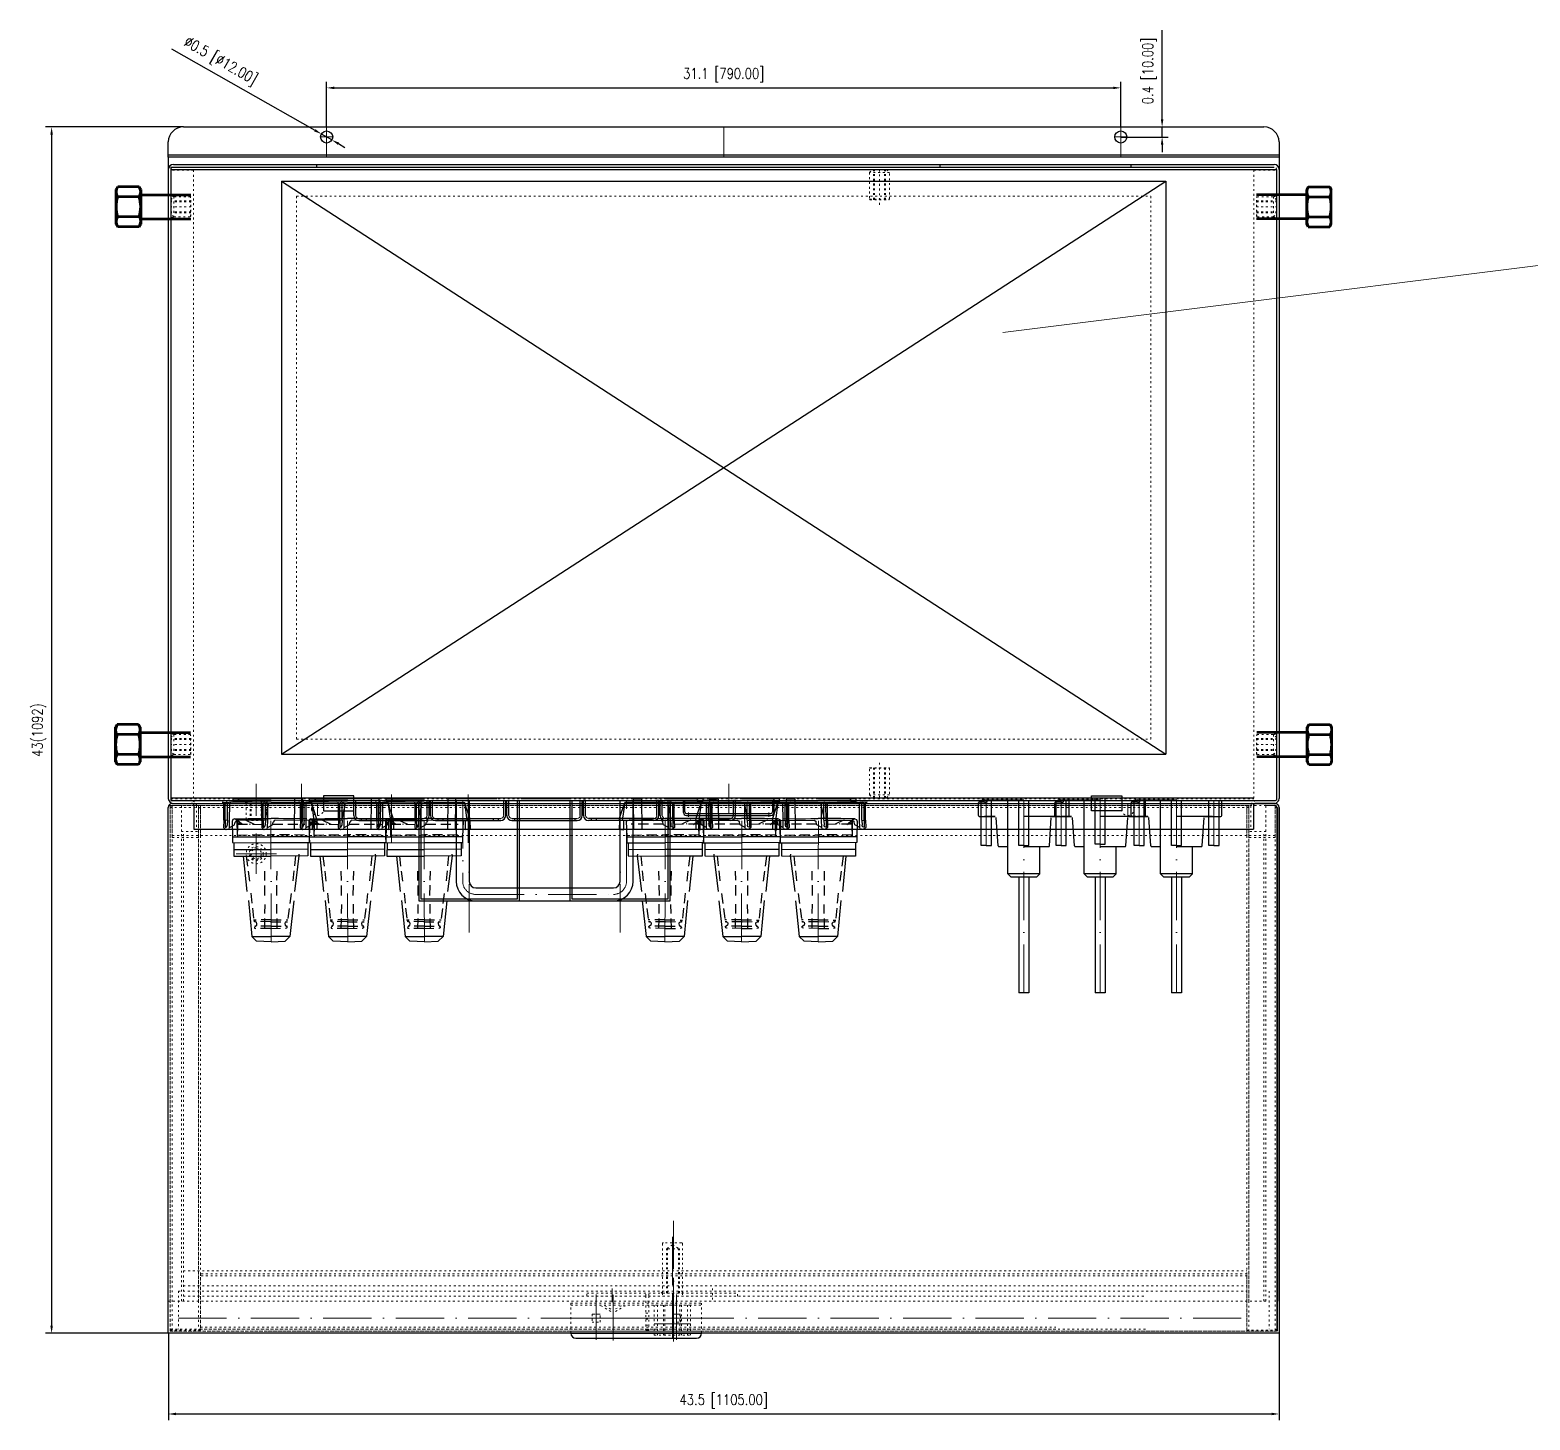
# Model space of a CAD drawing. Header units: millimetres. Extents: x 13152 to 36426, y -6229 to 3790.
# Drawn here: x 30302 to 31795, y -498 to 885 of the extents above; entities that cross this region are included whole.
import ezdxf

# ---------------------------------------------------------------- set-up
doc = ezdxf.new("R2010")
doc.units = ezdxf.units.MM
doc.header["$LTSCALE"] = 4
for name, pattern in [('ACAD_ISO03W100', [1.18, 0.47, -0.71]), ('ACAD_ISO10W100', [18, 12, -3, 0, -3]), ('DASHED', [0.75, 0.5, -0.25])]:
    doc.linetypes.add(name, pattern=pattern)
doc.layers.add('4虚线层', color=6, linetype='DASHED')
for name, color, linetype, lineweight in [('标注、文本', 3, 'Continuous', 25), ('粗实线', 4, 'Continuous', 53), ('铁心', 3, 'Continuous', 0)]:
    doc.layers.add(name, color=color, linetype=linetype, lineweight=lineweight)
doc.styles.add('TH_GBDIM', font='romans.shx', dxfattribs={"width": 0.8, "bigfont": 'gbcbig.shx'})
doc.dimstyles.new('TH_GBDIM1', dxfattribs={"dimscale": 3, "dimtxt": 3.5, "dimasz": 2.5, "dimexe": 2, "dimexo": 0, "dimgap": 1.5, "dimtad": 1, "dimdec": 1, "dimlfac": 0.03937, "dimzin": 0, "dimdsep": 46, "dimtxsty": 'TH_GBDIM', "dimcen": 2.5, "dimclrd": 3, "dimclre": 256, "dimclrt": 2, "dimadec": 0, "dimazin": 0, "dimtfac": 0.714286, "dimtdec": 1, "dimtmove": 0, "dimatfit": 3, "dimfxl": 0, "dimtzin": 0, "dimlwd": -1, "dimlwe": -1, "dimarcsym": 0})

# ---------------------------------------------------------------- blocks, each defined once
blk = doc.blocks.new('25589905')
at = {"layer": '标注、文本'}
for p, q in [((20426.3, -3664.8), (20426.3, -3679.8)), ((20456.3, -3664.8), (20426.3, -3664.8)), ((20456.3, -3679.8), (20456.3, -3664.8)), ((21190.3, -3679.8), (21190.3, -3664.8)), ((21190.3, -3664.8), (21220.3, -3664.8)), ((21220.3, -3664.8), (21220.3, -3679.8)), ((20271.8, -4199.3), (20271.8, -3676.3)), ((20271.8, -4167.3), (20271.8, -3676.3)), ((20275.8, -3672.3), (21363.8, -3672.3)), ((20275.8, -3672.3), (20284.8, -3672.3)), ((20301.8, -3676.3), (20303.8, -3676.3)), ((20426.3, -3679.8), (20456.3, -3679.8)), ((21220.3, -3679.8), (21190.3, -3679.8)), ((21346.8, -3676.3), (21344.8, -3676.3)), ((21372.8, -3672.3), (21363.8, -3672.3)), ((21372.8, -3674.3), (21363.8, -3674.3)), ((21374.8, -3676.3), (21372.8, -3676.3)), ((21374.8, -3676.3), (21374.8, -4197.3)), ((21374.8, -3704.3), (21374.8, -3676.3)), ((21374.8, -4196.3), (21374.8, -3676.3)), ((21374.8, -4167.3), (21374.8, -3676.3)), ((21376.8, -3676.3), (21376.8, -4199.3)), ((21376.8, -4167.3), (21376.8, -3676.3)), ((21376.8, -4199.3), (20271.8, -4199.3)), ((20672.3, -4199.3), (20802.3, -4199.3)), ((20677.3, -4204.3), (20797.3, -4204.3)), ((20746.8, -4196.3), (20749.8, -4196.3)), ((21374.3, -4197.3), (21374.3, -4195.3))]:
    blk.add_line(p, q, dxfattribs=at)
at = {"layer": '标注、文本', "color": 2, "linetype": 'ACAD_ISO03W100', "lineweight": 18}
for p, q in [((20273.8, -4197.3), (20273.8, -3674.3)), ((20273.8, -3674.3), (21346.8, -3674.3)), ((20273.8, -3704.3), (20273.8, -3674.3)), ((21363.8, -3674.3), (20273.8, -3674.3)), ((21346.8, -3676.3), (20273.8, -3676.3)), ((20273.8, -4196.3), (20273.8, -3676.3)), ((20273.8, -3676.3), (20275.8, -3676.3)), ((20273.8, -4167.3), (20273.8, -3676.3)), ((20275.8, -3704.3), (20275.8, -3674.3)), ((20275.8, -3674.3), (20284.8, -3674.3)), ((20275.8, -4196.3), (20275.8, -3676.3)), ((20275.8, -3706.3), (20275.8, -3676.3)), ((20284.8, -3700.3), (20284.8, -3672.3)), ((20284.8, -4167.3), (20284.8, -3676.3)), ((20301.8, -3704.3), (20301.8, -3674.3)), ((20301.8, -3676.3), (20301.8, -4196.3)), ((20301.8, -3706.3), (20301.8, -3676.3)), ((20303.8, -3704.3), (20303.8, -3674.3)), ((20303.8, -3676.3), (20303.8, -4196.3)), ((20414.3, -3678.3), (20414.3, -3672.3)), ((20426.3, -3678.3), (20426.3, -3672.3)), ((21220.3, -3678.3), (21220.3, -3672.3)), ((21232.3, -3678.3), (21232.3, -3672.3)), ((21344.8, -3704.3), (21344.8, -3674.3)), ((21344.8, -3676.3), (21344.8, -4196.3)), ((21346.8, -3704.3), (21346.8, -3674.3)), ((21346.8, -3676.3), (21346.8, -4196.3)), ((21346.8, -3706.3), (21346.8, -3676.3)), ((21363.8, -4167.3), (21363.8, -3672.3)), ((21363.8, -3700.3), (21363.8, -3672.3)), ((21372.8, -3704.3), (21372.8, -3674.3)), ((21372.8, -4196.3), (21372.8, -3676.3)), ((21372.8, -3706.3), (21372.8, -3676.3)), ((20284.8, -3700.3), (20301.8, -3700.3)), ((20286.8, -4167.3), (20286.8, -3700.3)), ((20301.8, -4167.3), (20301.8, -3700.3)), ((21346.8, -4167.3), (21346.8, -3700.3)), ((21363.8, -3700.3), (21346.8, -3700.3)), ((21361.8, -4167.3), (21361.8, -3700.3)), ((21372.8, -3704.3), (20273.8, -3704.3)), ((20275.8, -3706.3), (20301.8, -3706.3)), ((21372.8, -3706.3), (21346.8, -3706.3)), ((20763.3, -4110.3), (20763.3, -4159.3)), ((20782.3, -4109.3), (20764.3, -4109.3)), ((20773.3, -4111.3), (20767.3, -4115.3)), ((20767.3, -4159.3), (20767.3, -4115.3)), ((20780.3, -4115.3), (20767.3, -4115.3)), ((20768.3, -4159.3), (20768.3, -4114.6)), ((20773.3, -4111.3), (20780.3, -4115.3)), ((20779.3, -4159.3), (20779.3, -4114.7)), ((20780.3, -4159.3), (20780.3, -4115.3)), ((20783.3, -4159.3), (20783.3, -4110.3)), ((20286.8, -4137.3), (21344.8, -4137.3)), ((21344.8, -4140.3), (20303.8, -4140.3)), ((20303.8, -4140.3), (20303.8, -4195.3)), ((21344.8, -4142.3), (20303.8, -4142.3)), ((21344.8, -4195.3), (21344.8, -4140.3)), ((20281.8, -4157.3), (21344.8, -4157.3)), ((20281.8, -4157.3), (20281.8, -4195.3)), ((20286.8, -4152.3), (21344.8, -4152.3)), ((20286.8, -4162.3), (21244.8, -4162.3)), ((20688.2, -4159.3), (20838.2, -4159.3)), ((20688.2, -4162.3), (20688.2, -4159.3)), ((20688.2, -4162.3), (20838.2, -4162.3)), ((20746.8, -4162.3), (20746.8, -4159.3)), ((20746.8, -4162.3), (20746.8, -4196.3)), ((20749.8, -4162.3), (20749.8, -4159.3)), ((20749.8, -4162.3), (20749.8, -4196.3)), ((20762.2, -4159.3), (20763.3, -4158)), ((20763.3, -4159.3), (20783.3, -4159.3)), ((20763.3, -4159.3), (20763.3, -4162.3)), ((20783.3, -4158.3), (20784.1, -4159.3)), ((20783.3, -4159.3), (20783.3, -4162.3)), ((20813.3, -4154.7), (20813.3, -4165.7)), ((20838.2, -4162.3), (20838.2, -4159.3)), ((21366.8, -4157.3), (21366.8, -4195.3)), ((20271.8, -4167.3), (21363.8, -4167.3)), ((20672.3, -4169.3), (20802.3, -4169.3)), ((20672.3, -4199.3), (20672.3, -4169.3)), ((20672.3, -4171.3), (20802.3, -4171.3)), ((20702.2, -4171.9), (20714.3, -4178.9)), ((20706.2, -4171.9), (20714.3, -4176.6)), ((20714.3, -4169.9), (20714.3, -4178.9)), ((20722.5, -4171.9), (20714.3, -4176.6)), ((20726.5, -4171.9), (20714.3, -4178.9)), ((20791.3, -4171.3), (20755.3, -4171.3)), ((20755.3, -4171.3), (20755.3, -4201.3)), ((20758.3, -4171.3), (20758.3, -4201.3)), ((20764.3, -4201.3), (20764.3, -4171.3)), ((20765.8, -4201.3), (20765.8, -4171.3)), ((20780.8, -4201.3), (20780.8, -4171.3)), ((20782.3, -4201.3), (20782.3, -4171.3)), ((20788.3, -4201.3), (20788.3, -4171.3)), ((20791.3, -4201.3), (20791.3, -4171.3)), ((20791.3, -4201.3), (20791.3, -4171.3)), ((20802.3, -4199.3), (20802.3, -4169.3)), ((20693.3, -4180.3), (20693.3, -4188.3)), ((20693.3, -4180.3), (20701.3, -4180.3)), ((20693.3, -4180.3), (20693.3, -4188.3)), ((20701.3, -4180.3), (20693.3, -4180.3)), ((20693.3, -4188.3), (20701.3, -4188.3)), ((20693.3, -4188.3), (20701.3, -4188.3)), ((20697.3, -4189.1), (20697.3, -4179.5)), ((20701.3, -4188.3), (20701.3, -4180.3)), ((20701.3, -4188.3), (20701.3, -4180.3)), ((20746.8, -4179.3), (20749.8, -4179.3)), ((20746.8, -4185.3), (20749.8, -4185.3)), ((20746.8, -4191.3), (20749.8, -4191.3)), ((20773.3, -4180.3), (20773.3, -4188.3)), ((20773.3, -4180.3), (20781.3, -4180.3)), ((20773.3, -4180.3), (20773.3, -4188.3)), ((20781.3, -4180.3), (20773.3, -4180.3)), ((20773.3, -4188.3), (20781.3, -4188.3)), ((20773.3, -4188.3), (20781.3, -4188.3)), ((20777.3, -4189.1), (20777.3, -4179.5)), ((20781.3, -4188.3), (20781.3, -4180.3)), ((20781.3, -4188.3), (20781.3, -4180.3)), ((20303.8, -4196.3), (20273.8, -4196.3)), ((21374.3, -4197.3), (20273.8, -4197.3)), ((20274.3, -4195.3), (21244.8, -4195.3)), ((20274.3, -4197.3), (20274.3, -4195.3)), ((20274.3, -4197.3), (21374.3, -4197.3)), ((20303.8, -4193.3), (21154.8, -4193.3)), ((20303.8, -4195.3), (21154.8, -4195.3)), ((20371.3, -4197.3), (21374.3, -4197.3)), ((20672.3, -4197.3), (20802.3, -4197.3)), ((20755.3, -4201.3), (20791.3, -4201.3)), ((21344.8, -4196.3), (21374.8, -4196.3))]:
    blk.add_line(p, q, dxfattribs=at)
at = {"layer": '标注、文本', "color": 1, "linetype": 'ACAD_ISO10W100', "lineweight": 18}
for p, q in [((20420.3, -3672.3), (20420.3, -3684.3)), ((21226.3, -3672.3), (21226.3, -3684.3)), ((20359.3, -3742.3), (20359.3, -3702.3)), ((20339.3, -3722.3), (20379.3, -3722.3)), ((20774.3, -4087.5), (20774.3, -4207.9)), ((20773.3, -4103.3), (20773.3, -4174)), ((20774.3, -4144.3), (20774.3, -4207.2)), ((20697.3, -4160.6), (20697.3, -4205.8)), ((20713.3, -4154.7), (20713.3, -4168.3)), ((20714.3, -4161.2), (20714.3, -4206.4)), ((20773.3, -4204.9), (20773.3, -4159.4)), ((20777.3, -4160.6), (20777.3, -4205.8)), ((20281.8, -4184.3), (21346.8, -4184.3)), ((20672.3, -4184.3), (20802.3, -4184.3)), ((20755.3, -4189.8), (20791.3, -4189.8))]:
    blk.add_line(p, q, dxfattribs=at)
at = {"layer": '标注、文本', "color": 2, "linetype": 'ACAD_ISO03W100', "lineweight": 18}
for radius in [10, 7, 5]:
    blk.add_circle((20359.3, -3722.3), radius, dxfattribs=at)
at = {"layer": '标注、文本'}
for centre, radius, start, end in [((20275.8, -3676.3), 4, 90, 180), ((21372.8, -3676.3), 4, 0, 90), ((21372.8, -3676.3), 2, 0, 90), ((20677.3, -4199.3), 5, 180, 270), ((20797.3, -4199.3), 5, 270, 0)]:
    blk.add_arc(centre, radius, start, end, dxfattribs=at)
at = {"layer": '标注、文本', "color": 2, "linetype": 'ACAD_ISO03W100', "lineweight": 18}
for centre, radius, start, end in [((20275.8, -3676.3), 2, 90, 180), ((20420.3, -3678.3), 6, 180, 0), ((21226.3, -3678.3), 6, 180, 0), ((20359.3, -3722.3), 6, 90, 0), ((20764.3, -4110.3), 1, 90, 180), ((20782.3, -4110.3), 1, 0, 90)]:
    blk.add_arc(centre, radius, start, end, dxfattribs=at)
blk = doc.blocks.new('5354650')
at = {"layer": '4虚线层', "ltscale": 5}
h = blk.add_hatch(color=256, dxfattribs=at)
h.dxf.hatch_style = 2
h.paths.add_polyline_path([(26822.8, -1880.6), (26822.8, -1911.9), (26826.3, -1912.7)])
h = blk.add_hatch(color=256, dxfattribs=at)
h.dxf.hatch_style = 2
h.paths.add_polyline_path([(26822.8, -1880.6), (26826.2, -1881.4), (26826.3, -1912.7)])
at = {"layer": '标注、文本'}
h = blk.add_hatch(color=256, dxfattribs=at)
h.dxf.hatch_style = 2
h.paths.add_polyline_path([(26822.8, -1911.9), (26826.3, -1912.7), (26825.7, -1918.4)])
at = {"layer": '4虚线层', "ltscale": 5}
for points in [[(26847.9, -1879.1), (26848, -1847.1)], [(26842.5, -1858.2), (26842.4, -1880.7)], [(26916.9, -1860.8), (26945.2, -1864.4)], [(26945.1, -1865.1), (26945.4, -1866.7), (26946.8, -1867), (26948.4, -1866.6), (26949.4, -1865.4)], [(26950.2, -1864.8), (26949.5, -1864.7), (26949.4, -1865.4)], [(26951.6, -1881.2), (26951.4, -1865.9), (26950.9, -1865), (26950.2, -1864.8)], [(26918.7, -1875.1), (26894.8, -1874.6)], [(26951.6, -1874.6), (26927.5, -1874.9)], [(26846.3, -1914.4), (26844, -1914.6), (26847.8, -1914), (26848.2, -1890.1)], [(26918.9, -1886.8), (26894.8, -1887)], [(26951.7, -1887), (26927.7, -1886.6)], [(26949.6, -1896), (26948.4, -1895), (26947, -1894.7), (26945.4, -1895.1), (26945, -1897.1)], [(26916.4, -1900.7), (26944.8, -1897.8)], [(26949.6, -1896), (26950.1, -1896.9), (26950.8, -1897)], [(26950.8, -1897), (26951.5, -1897.2), (26951.8, -1895.8)]]:
    blk.add_lwpolyline(points, dxfattribs=at)
for points in [[(26858.8, -1847.4), (26858.8, -1847.4), (26858.4, -1880.8), (26858.4, -1880.8)], [(26860.6, -1849.2), (26860.6, -1849.2), (26860.6, -1880.6), (26860.6, -1880.6)], [(26879.3, -1856.5), (26879.3, -1856.5), (26907.8, -1859.4), (26907.8, -1859.4)], [(26942.9, -1880.6), (26942.9, -1880.6), (26943.1, -1863.9), (26943.1, -1863.9)], [(26945, -1881.1), (26945, -1881.1), (26945.2, -1864.4), (26945.2, -1864.4)], [(26950.2, -1864.8), (26950.2, -1864.8), (26950.4, -1864.2), (26950.4, -1864.2)], [(26949.5, -1880.7), (26949.5, -1880.7), (26949.4, -1865.4), (26949.4, -1865.4)], [(26858.7, -1914.4), (26858.7, -1914.4), (26858.4, -1880.8), (26858.4, -1880.8)], [(26942.9, -1880.6), (26942.9, -1880.6), (26943.3, -1898.2), (26943.3, -1898.2)], [(26945, -1881.1), (26945, -1881.1), (26944.8, -1897.8), (26944.8, -1897.8)], [(26949.5, -1880.7), (26949.5, -1880.7), (26949.4, -1896.7), (26949.4, -1896.7)], [(26951.6, -1881.2), (26951.6, -1881.2), (26951.8, -1895.8), (26951.8, -1895.8)], [(26843.7, -1906.5), (26843.7, -1906.5), (26848, -1897.3), (26848, -1897.3)], [(26848.2, -1909), (26848.2, -1909), (26844, -1914.6), (26844, -1914.6)], [(26847.6, -1902.3), (26847.6, -1902.3), (26847.8, -1901.6), (26847.8, -1901.6)], [(26879.7, -1905.4), (26879.7, -1905.4), (26908.2, -1901.8), (26908.2, -1901.8)], [(26842.7, -1917.2), (26842.7, -1917.2), (26842.9, -1916.5), (26842.9, -1916.5)], [(26844.9, -1914.1), (26844.9, -1914.1), (26860.9, -1914.1), (26860.9, -1914.1)], [(26847.8, -1911.1), (26847.8, -1911.1), (26846.3, -1914.4), (26846.3, -1914.4)]]:
    blk.add_open_spline(points, degree=3, dxfattribs=at)
at = {"layer": '标注、文本', "color": 1, "linetype": 'ACAD_ISO10W100', "lineweight": 18}
blk.add_line((26964.8, -1880.6), (26822.8, -1880.9), dxfattribs=at)
at = {"layer": '标注、文本'}
for points in [[(26844.2, -1835.3), (26841.9, -1835.5), (26826.2, -1840.6)], [(26844.2, -1835.3), (26852.9, -1835.1), (26853.4, -1839.6), (26843.9, -1839.6)], [(26844.2, -1835.3), (26844, -1876.7), (26844.6, -1877.6), (26845.8, -1878.6)], [(26826.4, -1880.7), (26826.2, -1840.6), (26844.2, -1838.2)], [(26844.8, -1842), (26860.6, -1842.7), (26866.5, -1842.6), (26866.5, -1880.5)], [(26866.5, -1842.6), (26866.9, -1844.1), (26879.3, -1844.1), (26879.6, -1880.6)], [(26872.7, -1844), (26873, -1880.5)], [(26877.9, -1853.2), (26879.4, -1852.9), (26914.8, -1857.4)], [(26924.1, -1858.1), (26959.6, -1861.9), (26959.6, -1880.9)], [(26964.8, -1880.6), (26964.4, -1866.7), (26959.6, -1861.9)], [(26851.1, -1884.2), (26848.6, -1879.3), (26845.8, -1878.6)], [(26826.4, -1880.7), (26825.7, -1918.4), (26822.8, -1918.5), (26822.8, -1880.6)], [(26825.8, -1886.4), (26826.9, -1888.1), (26828.2, -1888.4)], [(26826.4, -1880.7), (26826.1, -1919.9), (26826.4, -1921.5), (26827.8, -1921.8)], [(26827.9, -1889.8), (26826.4, -1890.2), (26826.1, -1891.5)], [(26826.3, -1884.3), (26826.6, -1885.8), (26828, -1886.2)], [(26844.9, -1914.1), (26843.2, -1915.2), (26842.7, -1917.2), (26843.1, -1918.8), (26845.2, -1919.3), (26860.5, -1919.1), (26866.3, -1919), (26866.5, -1880.5)], [(26843.9, -1889.8), (26844, -1914.6), (26858.7, -1914.4), (26860.2, -1914), (26860.5, -1912.6), (26860.6, -1880.6)], [(26843.9, -1889.8), (26844, -1914.6), (26844.6, -1915.5), (26845.8, -1916.5)], [(26843.9, -1889.8), (26851.2, -1890)], [(26844, -1886.2), (26844.3, -1888.5)], [(26844, -1886.2), (26844.3, -1888.5)], [(26850.8, -1888.5), (26850.4, -1887), (26849, -1886.6)], [(26853.2, -1887.6), (26852.8, -1886.1), (26852.4, -1884.5), (26851.1, -1884.2)], [(26851.2, -1890), (26852.2, -1888.8), (26853.2, -1887.6)], [(26866.6, -1917.7), (26879.7, -1917.8), (26879.6, -1880.6)], [(26923.9, -1903.2), (26959.6, -1899.8), (26959.6, -1880.9)], [(26964.8, -1880.6), (26964.4, -1895.1), (26959.6, -1899.8)], [(26879.7, -1908.3), (26914.8, -1904.7)], [(26825.8, -1924.3), (26826.9, -1926), (26828.2, -1926.3)], [(26826.1, -1919.9), (26826.3, -1922.2), (26826.6, -1923.7), (26828, -1924)], [(26826.1, -1929.4), (26826.3, -1922.2)], [(26851.1, -1922.1), (26848.6, -1917.1), (26845.8, -1916.5)], [(26850.8, -1926.4), (26850.4, -1924.8), (26849, -1924.5)], [(26853.2, -1925.5), (26852.8, -1923.9), (26852.4, -1922.4), (26851.1, -1922.1)], [(26827.9, -1927.7), (26826.4, -1928), (26826.1, -1929.4)], [(26843.9, -1927.7), (26851.2, -1927.9)], [(26851.2, -1927.9), (26852, -1927.4), (26853.2, -1925.5)]]:
    blk.add_lwpolyline(points, dxfattribs=at)
blk.add_lwpolyline([(26823, -1857.3), (26852.8, -1857.7), (26853.2, -1849.7), (26822.7, -1849.2)], close=True, dxfattribs=at)
for points in [[(26842.6, -1845.1), (26842.6, -1845.1), (26842.4, -1880.7), (26842.4, -1880.7)], [(26860.6, -1842.7), (26860.6, -1842.7), (26860.6, -1880.6), (26860.6, -1880.6)], [(26827.3, -1883.1), (26827.3, -1883.1), (26842.5, -1886.6), (26842.5, -1886.6)], [(26843.8, -1884), (26843.8, -1884), (26827.8, -1883.9), (26827.8, -1883.9)], [(26843.9, -1889.8), (26843.9, -1889.8), (26827.9, -1889.8), (26827.9, -1889.8)], [(26844, -1886.2), (26844, -1886.2), (26828, -1886.2), (26828, -1886.2)], [(26844.3, -1888.5), (26844.3, -1888.5), (26828.2, -1888.4), (26828.2, -1888.4)], [(26842.3, -1903.3), (26842.3, -1903.3), (26842.4, -1880.7), (26842.4, -1880.7)], [(26842.7, -1917.2), (26842.7, -1917.2), (26842.4, -1880.7), (26842.4, -1880.7)], [(26851.1, -1884.2), (26851.1, -1884.2), (26843.8, -1884), (26843.8, -1884)], [(26844, -1886.2), (26844, -1886.2), (26849, -1886.6), (26849, -1886.6)], [(26844.3, -1888.5), (26844.3, -1888.5), (26850.8, -1888.5), (26850.8, -1888.5)], [(26850.8, -1888.5), (26850.8, -1888.5), (26851, -1887.8), (26851, -1887.8)], [(26860.5, -1919.1), (26860.5, -1919.1), (26860.6, -1880.6), (26860.6, -1880.6)], [(26873.2, -1917.7), (26873.2, -1917.7), (26873, -1880.5), (26873, -1880.5)], [(26843.8, -1921.9), (26843.8, -1921.9), (26827.8, -1921.8), (26827.8, -1921.8)], [(26844, -1924.1), (26844, -1924.1), (26828, -1924), (26828, -1924)], [(26851.1, -1922.1), (26851.1, -1922.1), (26843.8, -1921.9), (26843.8, -1921.9)], [(26844, -1924.1), (26844, -1924.1), (26844.3, -1926.3), (26844.3, -1926.3)], [(26844, -1924.1), (26844, -1924.1), (26849, -1924.5), (26849, -1924.5)], [(26843.9, -1927.7), (26843.9, -1927.7), (26827.9, -1927.7), (26827.9, -1927.7)], [(26844.3, -1926.3), (26844.3, -1926.3), (26828.2, -1926.3), (26828.2, -1926.3)], [(26844.3, -1926.3), (26844.3, -1926.3), (26850.8, -1926.4), (26850.8, -1926.4)], [(26850.8, -1926.4), (26850.8, -1926.4), (26851, -1925.7), (26851, -1925.7)]]:
    blk.add_open_spline(points, degree=3, dxfattribs=at)
blk = doc.blocks.new('22569005')
at = {"layer": '4虚线层', "ltscale": 5}
blk.add_line((26040.1, -3605.1), (26040.1, -3615.1), dxfattribs=at)
at = {"layer": '标注、文本'}
for p, q in [((25863.8, -3565.1), (25849.8, -3565.1)), ((25864.8, -3581.7), (25864.8, -3566.1)), ((25864.8, -3581.7), (25864.8, -3571.1)), ((25864.8, -3581.7), (25864.8, -3571.1)), ((25893.9, -3584.6), (25865.8, -3582.7)), ((25893.9, -3584.6), (25865.8, -3582.7)), ((25894.8, -3610.1), (25894.8, -3585.6)), ((25894.8, -3610.1), (25894.8, -3585.6)), ((25921.8, -3594.1), (25894.8, -3594.1)), ((25921.8, -3594.1), (25924.8, -3597.1)), ((25921.8, -3594.1), (25921.8, -3626.1)), ((25921.8, -3594.1), (25924.8, -3597.1)), ((25921.8, -3594.1), (25921.8, -3626.1)), ((25924.8, -3623.1), (25924.8, -3597.1)), ((25924.8, -3623.1), (25924.8, -3597.1)), ((25924.8, -3605.1), (26040.1, -3605.1)), ((26040.1, -3605.1), (26040.1, -3615.1)), ((25894.8, -3634.7), (25894.8, -3626.1)), ((25921.8, -3626.1), (25924.8, -3623.1)), ((25921.8, -3626.1), (25924.8, -3623.1)), ((25924.8, -3615.1), (26040.1, -3615.1)), ((25921.8, -3626.1), (25848.8, -3626.1)), ((25864.8, -3654.1), (25864.8, -3638.5)), ((25864.8, -3638.6), (25864.8, -3649.1)), ((25864.8, -3638.6), (25864.8, -3649.1)), ((25893.9, -3635.7), (25865.8, -3637.6)), ((25893.9, -3635.7), (25865.8, -3637.6)), ((25894.8, -3634.7), (25894.8, -3626.1)), ((25850.3, -3646.2), (25850.3, -3647.2)), ((25850.3, -3647.2), (25850.9, -3647.2)), ((25850.3, -3647.2), (25850.9, -3647.2)), ((25850.3, -3654.1), (25850.3, -3649.1)), ((25850.9, -3649.1), (25850.3, -3649.1)), ((25850.9, -3647.2), (25850.9, -3649.1)), ((25863.8, -3655.1), (25851.3, -3655.1))]:
    blk.add_line(p, q, dxfattribs=at)
at = {"layer": '标注、文本', "color": 1, "linetype": 'ACAD_ISO10W100', "lineweight": 18}
blk.add_line((26040.1, -3610.1), (25848.8, -3610.1), dxfattribs=at)
at = {"layer": '标注、文本'}
for points in [[(25848.7, -3609.9), (25848.4, -3649.2), (25848.7, -3650.7), (25850.1, -3651)], [(25848.4, -3649.2), (25848.6, -3651.4), (25848.9, -3653), (25850.3, -3653.3)]]:
    blk.add_lwpolyline(points, dxfattribs=at)
for centre, start, end in [((25849.8, -3566.1), 90, 180), ((25863.8, -3566.1), 0, 90), ((25893.8, -3585.6), 0, 86.1859), ((25893.8, -3585.6), 0, 86.1859), ((25893.8, -3634.7), 273.8141, 0), ((25893.8, -3634.7), 273.8141, 0), ((25851.3, -3654.1), 180, 270), ((25863.8, -3654.1), 270, 0)]:
    blk.add_arc(centre, 1, start, end, dxfattribs=at)
blk.add_open_spline([(25864.9, -3574.3), (25864.9, -3574.3), (25864.7, -3610), (25864.7, -3610)], degree=3, dxfattribs=at)
blk = doc.blocks.new('*D217')
at = {"layer": 'Defpoints', "color": 0, "transparency": 16777216}
for p in [(30439.9, -411.6), (31544.9, -411.6), (30439.9, -491.9)]:
    blk.add_point(p, dxfattribs=at)
at = {"layer": '标注、文本', "transparency": 16777216}
for p, q in [((30439.9, -411.6), (30439.9, -497.9)), ((31544.9, -411.6), (31544.9, -497.9))]:
    blk.add_line(p, q, dxfattribs=at)
at = {"layer": '标注、文本', "color": 3, "transparency": 16777216}
blk.add_line((31537.4, -491.9), (30447.4, -491.9), dxfattribs=at)
for points in [[(30447.4, -490.6), (30447.4, -493.1), (30439.9, -491.9)], [(31537.4, -490.6), (31537.4, -493.1), (31544.9, -491.9)]]:
    blk.add_solid(points, dxfattribs=at)
at = {"layer": '标注、文本', "color": 2, "transparency": 16777216, "insert": (30992.4, -479.4), "char_height": 10.5, "attachment_point": 5, "style": 'TH_GBDIM'}
blk.add_mtext('43.5 [1105.00]', dxfattribs=at)
blk = doc.blocks.new('*D218')
at = {"layer": 'Defpoints', "color": 0, "transparency": 16777216}
for p in [(30454.9, 788.3), (30323.8, -411.6), (30454.9, -411.6)]:
    blk.add_point(p, dxfattribs=at)
at = {"layer": '标注、文本', "transparency": 16777216}
for p, q in [((30454.9, 788.3), (30317.8, 788.3)), ((30454.9, -411.6), (30317.8, -411.6))]:
    blk.add_line(p, q, dxfattribs=at)
at = {"layer": '标注、文本', "color": 3, "transparency": 16777216}
blk.add_line((30323.8, 780.8), (30323.8, -404.1), dxfattribs=at)
for points in [[(30322.5, 780.8), (30325, 780.8), (30323.8, 788.3)], [(30322.5, -404.1), (30325, -404.1), (30323.8, -411.6)]]:
    blk.add_solid(points, dxfattribs=at)
at = {"layer": '标注、文本', "color": 2, "transparency": 16777216, "insert": (30311.3, 188.4), "char_height": 10.5, "attachment_point": 5, "rotation": 90, "style": 'TH_GBDIM'}
blk.add_mtext('43(1092)', dxfattribs=at)
blk = doc.blocks.new('*D219')
at = {"layer": 'Defpoints', "color": 0, "transparency": 16777216}
for p in [(31387.4, 827.2), (30597.4, 788.3), (31387.4, 788.3)]:
    blk.add_point(p, dxfattribs=at)
at = {"layer": '标注、文本', "transparency": 16777216}
for p, q in [((30597.4, 788.3), (30597.4, 833.2)), ((31387.4, 788.3), (31387.4, 833.2))]:
    blk.add_line(p, q, dxfattribs=at)
at = {"layer": '标注、文本', "color": 3, "transparency": 16777216}
blk.add_line((30604.9, 827.2), (31379.9, 827.2), dxfattribs=at)
for points in [[(30604.9, 828.4), (30604.9, 825.9), (30597.4, 827.2)], [(31379.9, 828.4), (31379.9, 825.9), (31387.4, 827.2)]]:
    blk.add_solid(points, dxfattribs=at)
at = {"layer": '标注、文本', "color": 2, "transparency": 16777216, "insert": (30992.4, 839.7), "char_height": 10.5, "attachment_point": 5, "style": 'TH_GBDIM'}
blk.add_mtext('31.1 [790.00]', dxfattribs=at)
blk = doc.blocks.new('*D220')
at = {"layer": 'Defpoints', "color": 0, "transparency": 16777216}
for p in [(31387.4, 788.3), (31387.4, 778.3), (31428.5, 788.3)]:
    blk.add_point(p, dxfattribs=at)
at = {"layer": '标注、文本', "color": 3, "transparency": 16777216}
for p, q in [((31428.5, 795.8), (31428.5, 884.7)), ((31428.5, 778.3), (31428.5, 788.3)), ((31428.5, 770.8), (31428.5, 763.3))]:
    blk.add_line(p, q, dxfattribs=at)
at = {"layer": '标注、文本', "transparency": 16777216}
for p, q in [((31387.4, 788.3), (31434.5, 788.3)), ((31387.4, 778.3), (31434.5, 778.3))]:
    blk.add_line(p, q, dxfattribs=at)
at = {"layer": '标注、文本', "color": 3, "transparency": 16777216}
for points in [[(31427.3, 795.8), (31429.8, 795.8), (31428.5, 788.3)], [(31427.3, 770.8), (31429.8, 770.8), (31428.5, 778.3)]]:
    blk.add_solid(points, dxfattribs=at)
at = {"layer": '标注、文本', "color": 2, "transparency": 16777216, "insert": (31416, 844), "char_height": 10.5, "attachment_point": 5, "rotation": 90, "style": 'TH_GBDIM'}
blk.add_mtext('0.4 [10.00]', dxfattribs=at)
blk = doc.blocks.new('*D221')
at = {"layer": 'Defpoints', "color": 0, "transparency": 16777216}
for p in [(30592.2, 781.3), (30602.6, 775.4)]:
    blk.add_point(p, dxfattribs=at)
at = {"layer": '标注、文本', "color": 3, "transparency": 16777216}
for p, q in [((30443.2, 866.1), (30585.6, 785)), ((30602.6, 775.4), (30592.2, 781.3)), ((30609.1, 771.7), (30615.6, 768))]:
    blk.add_line(p, q, dxfattribs=at)
for points in [[(30586.3, 786.1), (30585, 783.9), (30592.2, 781.3)], [(30609.7, 772.8), (30608.5, 770.6), (30602.6, 775.4)]]:
    blk.add_solid(points, dxfattribs=at)
at = {"layer": '标注、文本', "color": 2, "transparency": 16777216, "insert": (30491.3, 853.1), "char_height": 10.5, "attachment_point": 5, "rotation": 330.3509, "style": 'TH_GBDIM'}
blk.add_mtext('∅0.5 [∅12.00]', dxfattribs=at)

msp = doc.modelspace()

# ---------------------------------------------------------------- linework, layer by layer
at = {"layer": '标注、文本'}
for p, q in [((30454.88, 788.35), (31529.88, 788.35)), ((30439.88, 758.35), (30439.88, 773.35)), ((31544.88, 773.35), (31544.88, 758.35)), ((31544.88, 760.35), (30439.88, 760.35)), ((30439.88, 758.35), (30439.88, 120.44)), ((31544.88, 758.35), (30439.88, 758.35)), ((30442.38, 748.44), (30442.38, 118.44)), ((30442.38, 748.44), (31539.88, 748.44)), ((30444.88, 750.94), (31539.88, 750.94)), ((30587.38, 750.94), (30587.38, 748.44)), ((31207.38, 750.94), (31207.38, 748.44)), ((31397.38, 750.94), (31397.38, 748.44)), ((31544.88, 758.35), (31544.88, 120.44)), ((30442.38, 745.94), (31542.38, 745.94)), ((30552.38, 734.44), (31432.38, 734.44)), ((30552.38, 734.44), (30552.38, 164.44)), ((30552.38, 734.44), (31432.38, 164.44)), ((30552.38, 164.44), (31432.38, 734.44)), ((31432.38, 734.44), (31432.38, 164.44)), ((31542.38, 745.94), (31542.38, 118.44)), ((30445.38, 718.94), (30442.38, 720.13)), ((31539.38, 718.94), (31542.38, 720.13)), ((30445.38, 698.94), (30442.38, 697.55)), ((31539.38, 698.94), (31542.38, 697.55)), ((30445.38, 183.94), (30442.38, 185.13)), ((31539.38, 183.94), (31542.38, 185.13)), ((30552.38, 164.44), (31432.38, 164.44)), ((30445.38, 163.94), (30442.38, 162.55)), ((31539.38, 163.94), (31542.38, 162.55)), ((30442.38, 120.94), (31519.88, 120.94)), ((31361.88, 74.94), (31361.88, 119.94)), ((31371.88, 74.94), (31371.88, 119.94)), ((30442.38, 118.44), (31541.38, 118.44)), ((30444.88, 115.44), (30462.88, 115.44)), ((30465.38, 112.94), (30465.38, 89.94)), ((30517.38, 115.44), (30515.99, 118.44)), ((30537.38, 115.44), (30538.57, 118.44)), ((30624.34, 118.44), (30626.34, 118.44)), ((30624.34, 103.44), (30624.34, 118.44)), ((30626.34, 103.44), (30626.34, 118.44)), ((30689.24, 118.44), (30689.24, 18.44)), ((30691.24, 118.44), (30691.24, 20.44)), ((30697.34, 118.44), (30699.34, 118.44)), ((30697.34, 103.44), (30697.34, 118.44)), ((30699.34, 103.44), (30699.34, 118.44)), ((30700.54, 118.44), (30702.54, 118.44)), ((30700.54, 103.44), (30700.54, 118.44)), ((30702.54, 103.44), (30702.54, 118.44)), ((30726.24, 118.44), (30726.24, 37.94)), ((30739.24, 118.44), (30739.24, 37.94)), ((30773.54, 118.44), (30775.54, 118.44)), ((30773.54, 103.44), (30773.54, 118.44)), ((30775.54, 103.44), (30775.54, 118.44)), ((30776.74, 118.44), (30778.74, 118.44)), ((30776.74, 103.44), (30776.74, 118.44)), ((30778.74, 103.44), (30778.74, 118.44)), ((30787.24, 20.44), (30787.24, 118.44)), ((30789.24, 18.44), (30789.24, 118.44)), ((30839.24, 118.44), (30839.24, 18.44)), ((30841.24, 118.44), (30841.24, 20.44)), ((30849.74, 118.44), (30851.74, 118.44)), ((30849.74, 103.44), (30849.74, 118.44)), ((30851.74, 103.44), (30851.74, 118.44)), ((30854.94, 118.44), (30852.94, 118.44)), ((30852.94, 103.44), (30852.94, 118.44)), ((30854.94, 103.44), (30854.94, 118.44)), ((30889.24, 37.94), (30889.24, 118.44)), ((30902.24, 37.94), (30902.24, 118.44)), ((30927.94, 118.44), (30925.94, 118.44)), ((30925.94, 103.44), (30925.94, 118.44)), ((30927.94, 103.44), (30927.94, 118.44)), ((30931.14, 118.44), (30929.14, 118.44)), ((30929.14, 103.44), (30929.14, 118.44)), ((30931.14, 103.44), (30931.14, 118.44)), ((30937.24, 20.44), (30937.24, 118.44)), ((30939.24, 18.44), (30939.24, 118.44)), ((30952.34, 106.44), (30952.34, 118.44)), ((30952.34, 118.44), (30953.84, 118.44)), ((30953.84, 106.94), (30953.84, 118.44)), ((30955.34, 105.44), (31039.34, 105.44)), ((30985.38, 118.44), (30972.38, 118.44)), ((31004.14, 118.44), (31002.14, 118.44)), ((31002.14, 103.44), (31002.14, 118.44)), ((31004.14, 103.44), (31004.14, 118.44)), ((31040.84, 118.44), (31040.84, 106.94)), ((31040.84, 118.44), (31042.34, 118.44)), ((31042.34, 118.44), (31042.34, 106.44)), ((31248.64, 73.44), (31248.64, 118.44)), ((31258.64, 73.44), (31258.64, 118.44)), ((31285.88, 73.44), (31285.88, 118.44)), ((31295.88, 73.44), (31295.88, 118.44)), ((31323.12, 73.44), (31323.12, 118.44)), ((31333.12, 73.44), (31333.12, 118.44)), ((31400.64, 73.44), (31400.64, 118.44)), ((31410.64, 73.44), (31410.64, 118.44)), ((31437.88, 73.44), (31437.88, 118.44)), ((31447.88, 73.44), (31447.88, 118.44)), ((31475.12, 73.44), (31475.12, 118.44)), ((31485.12, 73.44), (31485.12, 118.44)), ((31519.38, 112.94), (31519.38, 89.94)), ((31539.88, 115.44), (31521.88, 115.44)), ((30465.38, 89.94), (31519.38, 89.94)), ((30629.34, 100.44), (30636.84, 100.44)), ((30629.34, 98.44), (30636.84, 98.44)), ((30631.84, 100.44), (30631.84, 98.44)), ((30636.84, 100.44), (30636.84, 98.44)), ((30636.84, 100.44), (30686.84, 100.44)), ((30636.84, 98.44), (30686.84, 98.54)), ((30686.84, 100.44), (30694.34, 100.44)), ((30686.84, 100.44), (30686.84, 98.44)), ((30686.84, 98.44), (30694.34, 98.44)), ((30691.84, 100.44), (30691.84, 98.44)), ((30705.54, 100.44), (30713.04, 100.44)), ((30705.54, 98.44), (30713.04, 98.44)), ((30708.04, 100.44), (30708.04, 98.44)), ((30713.04, 100.44), (30713.04, 98.44)), ((30713.04, 100.44), (30763.04, 100.44)), ((30713.04, 98.44), (30763.04, 98.54)), ((30763.04, 100.44), (30770.54, 100.44)), ((30763.04, 100.44), (30763.04, 98.44)), ((30763.04, 98.44), (30770.54, 98.44)), ((30768.04, 100.44), (30768.04, 98.44)), ((30781.74, 100.44), (30789.24, 100.44)), ((30781.74, 98.44), (30789.24, 98.44)), ((30784.24, 100.44), (30784.24, 98.44)), ((30789.24, 100.44), (30789.24, 98.44)), ((30789.24, 100.44), (30839.24, 100.44)), ((30789.24, 98.44), (30839.24, 98.54)), ((30839.24, 100.44), (30846.74, 100.44)), ((30839.24, 100.44), (30839.24, 98.44)), ((30839.24, 98.44), (30846.74, 98.44)), ((30844.24, 100.44), (30844.24, 98.44)), ((30865.44, 100.44), (30857.94, 100.44)), ((30865.44, 98.44), (30857.94, 98.44)), ((30860.44, 100.44), (30860.44, 98.44)), ((30865.44, 100.44), (30865.44, 98.44)), ((30915.44, 100.44), (30865.44, 100.44)), ((30915.44, 98.44), (30865.44, 98.54)), ((30922.94, 100.44), (30915.44, 100.44)), ((30915.44, 100.44), (30915.45, 98.44)), ((30922.94, 98.44), (30915.44, 98.44)), ((30920.44, 100.44), (30920.44, 98.44)), ((30941.64, 100.44), (30934.14, 100.44)), ((30941.64, 98.44), (30934.14, 98.44)), ((30936.64, 100.44), (30936.64, 98.44)), ((30941.64, 100.44), (30941.64, 98.44)), ((30991.64, 100.44), (30941.64, 100.44)), ((30991.64, 98.44), (30941.64, 98.54)), ((30955.34, 103.44), (31039.34, 103.44)), ((30999.14, 100.44), (30991.64, 100.44)), ((30991.64, 100.44), (30991.65, 98.44)), ((30999.14, 98.44), (30991.64, 98.44)), ((30996.64, 100.44), (30996.64, 98.44)), ((31366.88, 74.94), (31361.88, 74.94)), ((31366.88, 74.94), (31371.88, 74.94)), ((31253.64, 73.44), (31248.64, 73.44)), ((31253.64, 73.44), (31258.64, 73.44)), ((31290.88, 73.44), (31285.88, 73.44)), ((31290.88, 73.44), (31295.88, 73.44)), ((31328.12, 73.44), (31323.12, 73.44)), ((31328.12, 73.44), (31333.12, 73.44)), ((31405.64, 73.44), (31400.64, 73.44)), ((31405.64, 73.44), (31410.64, 73.44)), ((31442.88, 73.44), (31437.88, 73.44)), ((31442.88, 73.44), (31447.88, 73.44)), ((31480.12, 73.44), (31475.12, 73.44)), ((31480.12, 73.44), (31485.12, 73.44)), ((30745.74, 31.44), (30882.74, 31.44)), ((30689.24, 18.44), (30789.24, 18.44)), ((30691.24, 20.44), (30787.24, 20.44)), ((30745.74, 18.44), (30882.74, 18.44)), ((30839.24, 18.44), (30939.24, 18.44)), ((30841.24, 20.44), (30937.24, 20.44))]:
    msp.add_line(p, q, dxfattribs=at)
at = {"layer": '标注、文本', "color": 1, "linetype": 'ACAD_ISO10W100', "lineweight": 18}
for p, q in [((30591.38, 778.35), (30603.38, 778.35)), ((30597.38, 758.35), (30597.38, 788.35)), ((30992.38, 758.35), (30992.38, 788.35)), ((31393.38, 778.35), (31381.38, 778.35)), ((31387.38, 758.35), (31387.38, 788.35)), ((30527.38, 134.94), (30527.38, 104.94)), ((30572.38, 134.94), (30572.38, 104.94)), ((30997.38, 134.94), (30997.38, 104.94)), ((30640.29, 119.94), (30507.47, 119.94)), ((30661.84, 76.15), (30661.84, 124.93)), ((30838.79, 119.94), (30705.97, 119.94)), ((30738.04, 76.15), (30738.04, 124.93)), ((31366.88, 119.94), (31366.88, 74.94)), ((31366.88, 119.94), (31366.88, 74.94)), ((30732.74, 118.44), (30732.74, 37.94)), ((30895.74, 37.94), (30895.74, 118.44)), ((30957.34, 106.48), (30957.34, 102.2)), ((31037.34, 106.48), (31037.34, 102.2)), ((31253.64, 118.44), (31253.64, 73.44)), ((31253.64, 118.44), (31253.64, 73.44)), ((31290.88, 118.44), (31290.88, 73.44)), ((31290.88, 118.44), (31290.88, 73.44)), ((31328.12, 118.44), (31328.12, 73.44)), ((31328.12, 118.44), (31328.12, 73.44)), ((31405.64, 118.44), (31405.64, 73.44)), ((31405.64, 118.44), (31405.64, 73.44)), ((31442.88, 118.44), (31442.88, 73.44)), ((31442.88, 118.44), (31442.88, 73.44)), ((31480.12, 118.44), (31480.12, 73.44)), ((31480.12, 118.44), (31480.12, 73.44)), ((30739.24, -13.04), (30739.24, 86.96)), ((30889.24, -13.04), (30889.24, 86.96)), ((30745.74, 24.94), (30882.74, 24.94))]:
    msp.add_line(p, q, dxfattribs=at)
at = {"layer": '标注、文本', "color": 2, "linetype": 'ACAD_ISO03W100', "lineweight": 18}
for p, q in [((30444.88, 748.44), (31539.88, 748.44)), ((30464.88, 745.44), (30442.38, 745.44)), ((30464.88, 745.44), (30464.88, 119.94)), ((30464.88, 745.44), (30464.88, 119.94)), ((31137.38, 742.94), (31140.38, 745.94)), ((31137.38, 742.94), (31137.38, 716.44)), ((31157.38, 742.94), (31137.38, 742.94)), ((31154.38, 745.94), (31140.38, 745.94)), ((31141.38, 715.94), (31141.38, 745.94)), ((31142.38, 715.94), (31142.38, 745.94)), ((31147.38, 710.94), (31147.38, 745.94)), ((31152.38, 715.94), (31152.38, 745.94)), ((31153.38, 715.94), (31153.38, 745.94)), ((31154.38, 745.94), (31157.38, 742.94)), ((31157.38, 716.44), (31157.38, 742.94)), ((31519.88, 745.44), (31519.88, 119.94)), ((31519.88, 745.44), (31519.88, 119.94)), ((31519.88, 745.44), (31542.38, 745.44)), ((31542.38, 745.94), (31542.38, 120.44)), ((30442.38, 715.94), (30445.38, 718.94)), ((30461.88, 718.94), (30445.38, 718.94)), ((30445.38, 718.94), (30445.38, 698.94)), ((30462.38, 718.44), (30461.88, 718.94)), ((30461.88, 698.94), (30461.88, 718.94)), ((30462.38, 699.44), (30462.38, 718.44)), ((30567.38, 719.44), (30567.38, 179.44)), ((30567.38, 719.44), (31417.38, 719.44)), ((31137.38, 716.44), (31137.88, 715.94)), ((31137.38, 716.44), (31157.38, 716.44)), ((31156.88, 715.94), (31157.38, 716.44)), ((31417.38, 719.44), (31417.38, 179.44)), ((31522.38, 718.44), (31522.88, 718.94)), ((31522.38, 699.44), (31522.38, 718.44)), ((31522.88, 718.94), (31539.38, 718.94)), ((31522.88, 698.94), (31522.88, 718.94)), ((31542.38, 715.94), (31539.38, 718.94)), ((31539.38, 718.94), (31539.38, 698.94)), ((30442.38, 715.94), (30442.38, 701.94)), ((30462.38, 714.94), (30442.38, 714.94)), ((30462.38, 713.94), (30442.38, 713.94)), ((30462.38, 708.94), (30442.38, 708.94)), ((30462.38, 703.94), (30442.38, 703.94)), ((30462.38, 702.94), (30442.38, 702.94)), ((30445.38, 698.94), (30442.38, 701.94)), ((31137.88, 715.94), (31156.88, 715.94)), ((31522.38, 714.94), (31542.38, 714.94)), ((31522.38, 713.94), (31542.38, 713.94)), ((31522.38, 708.94), (31542.38, 708.94)), ((31522.38, 703.94), (31542.38, 703.94)), ((31522.38, 702.94), (31542.38, 702.94)), ((31539.38, 698.94), (31542.38, 701.94)), ((31542.38, 715.94), (31542.38, 701.94)), ((30445.38, 698.94), (30461.88, 698.94)), ((30461.88, 698.94), (30462.38, 699.44)), ((31522.88, 698.94), (31522.38, 699.44)), ((31539.38, 698.94), (31522.88, 698.94)), ((30442.38, 647.94), (30442.38, 120.44)), ((30442.38, 180.94), (30445.38, 183.94)), ((30442.38, 180.94), (30442.38, 166.94)), ((30462.38, 179.94), (30442.38, 179.94)), ((30461.88, 183.94), (30445.38, 183.94)), ((30445.38, 183.94), (30445.38, 163.94)), ((30462.38, 183.44), (30461.88, 183.94)), ((30461.88, 163.94), (30461.88, 183.94)), ((30462.38, 164.44), (30462.38, 183.44)), ((30567.38, 179.44), (31417.38, 179.44)), ((31522.38, 183.44), (31522.88, 183.94)), ((31522.38, 164.44), (31522.38, 183.44)), ((31522.38, 179.94), (31542.38, 179.94)), ((31522.88, 183.94), (31539.38, 183.94)), ((31522.88, 163.94), (31522.88, 183.94)), ((31542.38, 180.94), (31539.38, 183.94)), ((31539.38, 183.94), (31539.38, 163.94)), ((31542.38, 180.94), (31542.38, 166.94)), ((30462.38, 178.94), (30442.38, 178.94)), ((30462.38, 173.94), (30442.38, 173.94)), ((30462.38, 168.94), (30442.38, 168.94)), ((30462.38, 167.94), (30442.38, 167.94)), ((30445.38, 163.94), (30442.38, 166.94)), ((30461.88, 163.94), (30462.38, 164.44)), ((31522.38, 178.94), (31542.38, 178.94)), ((31522.38, 173.94), (31542.38, 173.94)), ((31522.38, 168.94), (31542.38, 168.94)), ((31522.38, 167.94), (31542.38, 167.94)), ((31522.88, 163.94), (31522.38, 164.44)), ((31539.38, 163.94), (31542.38, 166.94)), ((30445.38, 163.94), (30461.88, 163.94)), ((31137.38, 150.44), (31137.88, 150.94)), ((31137.38, 123.94), (31137.38, 150.44)), ((31137.38, 150.44), (31157.38, 150.44)), ((31137.88, 150.94), (31156.88, 150.94)), ((31141.38, 150.94), (31141.38, 120.94)), ((31142.38, 150.94), (31142.38, 120.94)), ((31147.38, 155.94), (31147.38, 120.94)), ((31152.38, 150.94), (31152.38, 120.94)), ((31153.38, 150.94), (31153.38, 120.94)), ((31156.88, 150.94), (31157.38, 150.44)), ((31157.38, 150.44), (31157.38, 123.94)), ((31539.38, 163.94), (31522.88, 163.94)), ((30442.43, 119.94), (31519.88, 119.94)), ((31137.38, 123.94), (31140.38, 120.94)), ((31157.38, 123.94), (31137.38, 123.94)), ((31154.38, 120.94), (31140.38, 120.94)), ((31154.38, 120.94), (31157.38, 123.94)), ((31544.86, 119.94), (31544.88, 119.94)), ((30444.88, 117.94), (30462.88, 117.94)), ((30467.88, 112.94), (30467.88, 89.94)), ((30517.38, 115.44), (30520.38, 118.44)), ((30517.38, 115.44), (30517.38, 98.94)), ((30537.38, 115.44), (30517.38, 115.44)), ((30534.38, 118.44), (30520.38, 118.44)), ((30521.38, 98.44), (30521.38, 118.44)), ((30522.38, 98.44), (30522.38, 118.44)), ((30527.38, 98.44), (30527.38, 118.44)), ((30532.38, 98.44), (30532.38, 118.44)), ((30533.38, 98.44), (30533.38, 118.44)), ((30534.38, 118.44), (30537.38, 115.44)), ((30537.38, 98.94), (30537.38, 115.44)), ((31516.88, 112.94), (31516.88, 89.94)), ((31539.88, 117.94), (31521.88, 117.94)), ((30517.38, 98.94), (30517.88, 98.44)), ((30517.38, 98.94), (30537.38, 98.94)), ((30517.88, 98.44), (30536.88, 98.44)), ((30536.88, 98.44), (30537.38, 98.94))]:
    msp.add_line(p, q, dxfattribs=at)
at = {"layer": '标注、文本'}
for centre in [(30597.38, 778.35), (31387.38, 778.35)]:
    msp.add_circle(centre, 6, dxfattribs=at)
for centre, radius, start, end in [((30454.88, 773.35), 15, 90, 180), ((31529.88, 773.35), 15, 0, 90), ((30444.88, 745.94), 5, 90, 180), ((31539.88, 745.94), 5, 0, 90), ((30444.88, 120.44), 5, 180, 270), ((31539.88, 120.44), 5, 270, 0), ((30462.88, 112.94), 2.5, 0, 90), ((30955.34, 106.44), 3, 180, 270), ((30955.34, 106.94), 1.5, 180, 270), ((31039.34, 106.94), 1.5, 270, 0), ((31039.34, 106.44), 3, 270, 0), ((31521.88, 112.94), 2.5, 90, 180), ((30629.34, 103.44), 5, 180, 270), ((30694.34, 103.44), 5, 270, 360), ((30705.54, 103.44), 5, 180, 270), ((30770.54, 103.44), 5, 270, 360), ((30781.74, 103.44), 5, 180, 270), ((30846.74, 103.44), 5, 270, 360), ((30857.94, 103.44), 5, 180, 270), ((30922.94, 103.44), 5, 270, 0), ((30934.14, 103.44), 5, 180, 270), ((30999.14, 103.44), 5, 270, 0), ((30745.74, 37.94), 19.5, 180, 270), ((30745.74, 37.94), 6.5, 180, 270), ((30882.74, 37.94), 19.5, 270, 0), ((30882.74, 37.94), 6.5, 270, 0)]:
    msp.add_arc(centre, radius, start, end, dxfattribs=at)
at = {"layer": '标注、文本', "color": 2, "linetype": 'ACAD_ISO03W100', "lineweight": 18}
for centre, radius, start, end in [((30444.88, 745.94), 2.5, 90, 180), ((31539.88, 745.94), 2.5, 0, 90), ((30444.88, 120.44), 2.5, 180, 270), ((31539.88, 120.44), 2.5, 270, 0), ((30462.88, 112.94), 5, 0, 90), ((31521.88, 112.94), 5, 90, 180)]:
    msp.add_arc(centre, radius, start, end, dxfattribs=at)
at = {"layer": '标注、文本', "lineweight": 18}
for centre, start, end in [((30629.34, 103.44), 180, 270), ((30694.34, 103.44), 270, 360), ((30705.54, 103.44), 180, 270), ((30770.54, 103.44), 270, 360), ((30781.74, 103.44), 180, 270), ((30846.74, 103.44), 270, 360), ((30857.94, 103.44), 180, 270), ((30922.94, 103.44), 270, 0), ((30934.14, 103.44), 180, 270), ((30999.14, 103.44), 270, 0)]:
    msp.add_arc(centre, 3, start, end, dxfattribs=at)
at = {"layer": '标注、文本', "color": 1, "linetype": 'ACAD_ISO10W100', "lineweight": 18}
for centre, start, end in [((30745.74, 37.94), 180, 270), ((30882.74, 37.94), 270, 0)]:
    msp.add_arc(centre, 13, start, end, dxfattribs=at)
at = {"layer": '粗实线', "ltscale": 2}
for p, q in [((30389.52, 728.79), (30387.98, 726.13)), ((30387.98, 691.75), (30387.98, 726.13)), ((30410.85, 728.79), (30389.52, 728.79)), ((30410.85, 718.87), (30389.52, 718.87)), ((30410.85, 728.79), (30412.38, 726.13)), ((30412.38, 726.13), (30412.38, 691.75)), ((30412.38, 691.75), (30412.38, 726.13)), ((30412.38, 720.94), (30412.38, 696.94)), ((30412.38, 720.94), (30462.38, 720.94)), ((31572.38, 720.94), (31522.38, 720.94)), ((31573.92, 728.79), (31572.38, 726.13)), ((31572.38, 726.13), (31572.38, 691.75)), ((31572.38, 691.75), (31572.38, 726.13)), ((31572.38, 720.94), (31572.38, 696.94)), ((31573.92, 728.79), (31595.25, 728.79)), ((31573.92, 718.87), (31595.25, 718.87)), ((31595.25, 728.79), (31596.78, 726.13)), ((31596.78, 691.75), (31596.78, 726.13)), ((30389.52, 689.09), (30387.98, 691.75)), ((30410.85, 699.02), (30389.52, 699.02)), ((30410.85, 689.09), (30389.52, 689.09)), ((30410.85, 689.09), (30412.38, 691.75)), ((30412.38, 696.94), (30462.38, 696.94)), ((31572.38, 696.94), (31522.38, 696.94)), ((31573.92, 689.09), (31572.38, 691.75)), ((31573.92, 699.02), (31595.25, 699.02)), ((31573.92, 689.09), (31595.25, 689.09)), ((31595.25, 689.09), (31596.78, 691.75)), ((30389.02, 193.79), (30387.48, 191.13)), ((30387.48, 156.75), (30387.48, 191.13)), ((30410.35, 193.79), (30389.02, 193.79)), ((30410.35, 183.87), (30389.02, 183.87)), ((30410.35, 193.79), (30411.88, 191.13)), ((30411.88, 191.13), (30411.88, 156.75)), ((30411.88, 156.75), (30411.88, 191.13)), ((30411.88, 185.94), (30411.88, 161.94)), ((30411.88, 185.94), (30461.88, 185.94)), ((31572.88, 185.94), (31522.88, 185.94)), ((31574.42, 193.79), (31572.88, 191.13)), ((31572.88, 191.13), (31572.88, 156.75)), ((31572.88, 156.75), (31572.88, 191.13)), ((31572.88, 185.94), (31572.88, 161.94)), ((31574.42, 193.79), (31595.75, 193.79)), ((31574.42, 183.87), (31595.75, 183.87)), ((31595.75, 193.79), (31597.28, 191.13)), ((31597.28, 156.75), (31597.28, 191.13)), ((30389.02, 154.09), (30387.48, 156.75)), ((30410.35, 164.02), (30389.02, 164.02)), ((30410.35, 154.09), (30389.02, 154.09)), ((30410.35, 154.09), (30411.88, 156.75)), ((30411.88, 161.94), (30461.88, 161.94)), ((31572.88, 161.94), (31522.88, 161.94)), ((31574.42, 154.09), (31572.88, 156.75)), ((31574.42, 164.02), (31595.75, 164.02)), ((31574.42, 154.09), (31595.75, 154.09)), ((31595.75, 154.09), (31597.28, 156.75))]:
    msp.add_line(p, q, dxfattribs=at)
for centre, radius, start, end in [((30397.12, 723.72), 9.14, 146.29544, 212.08556), ((30423.98, 708.94), 36, 163.9966, 196.0034), ((30403.24, 723.72), 9.14, 327.44125, 33.70456), ((30376.38, 708.94), 36, 343.9966, 16.0034), ((31581.52, 723.72), 9.14, 146.29544, 212.55875), ((31608.38, 708.94), 36, 163.9966, 196.0034), ((31587.64, 723.72), 9.14, 327.91444, 33.70456), ((31560.78, 708.94), 36, 343.9966, 16.0034), ((30397.12, 694.17), 9.14, 147.91444, 213.70456), ((30403.24, 694.17), 9.14, 326.29544, 32.08556), ((31581.52, 694.17), 9.14, 147.91444, 213.70456), ((31587.64, 694.17), 9.14, 326.29544, 32.08556), ((30396.62, 188.72), 9.14, 146.29544, 212.08556), ((30423.48, 173.94), 36, 163.9966, 196.0034), ((30402.74, 188.72), 9.14, 327.44125, 33.70456), ((30375.88, 173.94), 36, 343.9966, 16.0034), ((31582.02, 188.72), 9.14, 146.29544, 212.55875), ((31608.88, 173.94), 36, 163.9966, 196.0034), ((31588.14, 188.72), 9.14, 327.91444, 33.70456), ((31561.28, 173.94), 36, 343.9966, 16.0034), ((30396.62, 159.17), 9.14, 147.91444, 213.70456), ((30402.74, 159.17), 9.14, 326.29544, 32.08556), ((31582.02, 159.17), 9.14, 147.91444, 213.70456), ((31588.14, 159.17), 9.14, 326.29544, 32.08556)]:
    msp.add_arc(centre, radius, start, end, dxfattribs=at)
at = {"layer": '铁心', "lineweight": 13}
msp.add_lwpolyline([(31269.91, 583.96), (32006.52, 675.87), (32006.52, 675.87)], dxfattribs=at)

# ---------------------------------------------------------------- block references
at = {"layer": '标注、文本'}
msp.add_blockref('25589905', (10168.07, 3787.73), dxfattribs=at)
at = {"layer": '标注、文本', "rotation": 270}
for name, p in [('5354650', (32422.77, 26942.71)), ('5354650', (32498.97, 26942.71)), ('5354650', (32575.17, 26942.71)), ('22569005', (34901, 25967.27)), ('22569005', (34977, 25967.27)), ('22569005', (35053, 25967.27))]:
    msp.add_blockref(name, p, dxfattribs=at)
at = {"layer": '标注、文本', "xscale": -1, "rotation": 90}
for p in [(29053.32, 26942.71), (29129.52, 26942.71), (29205.72, 26942.71)]:
    msp.add_blockref('5354650', p, dxfattribs=at)

# ---------------------------------------------------------------- dimensions: what is measured, and where the dimension line sits
at = {"layer": '标注、文本'}
dim = msp.add_diameter_dim_2p(p1=(30602.6, 775.38), p2=(30592.17, 781.32), dimstyle='TH_GBDIM1', dxfattribs=at)
dim.commit()
dim.dimension.update_dxf_attribs({"geometry": '*D221', "text_midpoint": (30485.13, 842.24), "dimtype": 163})
dim = msp.add_linear_dim(base=(31428.53, 788.35), p1=(31387.38, 778.35), p2=(31387.38, 788.35), angle=90, dimstyle='TH_GBDIM1', dxfattribs=at)
dim.commit()
dim.dimension.update_dxf_attribs({"geometry": '*D220', "text_midpoint": (31416.03, 844.05)})
for base, p1, p2, picture, middle in [((31387.38, 827.18), (30597.38, 788.35), (31387.38, 788.35), '*D219', (30992.38, 839.68)), ((30439.88, -491.86), (31544.88, -411.56), (30439.88, -411.56), '*D217', (30992.38, -479.36))]:
    dim = msp.add_linear_dim(base=base, p1=p1, p2=p2, dimstyle='TH_GBDIM1', dxfattribs=at)
    dim.commit()
    dim.dimension.update_dxf_attribs({"geometry": picture, "text_midpoint": middle})
dim = msp.add_linear_dim(base=(30323.78, -411.56), p1=(30454.88, 788.35), p2=(30454.88, -411.56), angle=90, text='43(1092)', dimstyle='TH_GBDIM1', dxfattribs=at)
dim.commit()
dim.dimension.update_dxf_attribs({"geometry": '*D218', "text_midpoint": (30311.28, 188.4)})

doc.saveas('drawing.dxf')
